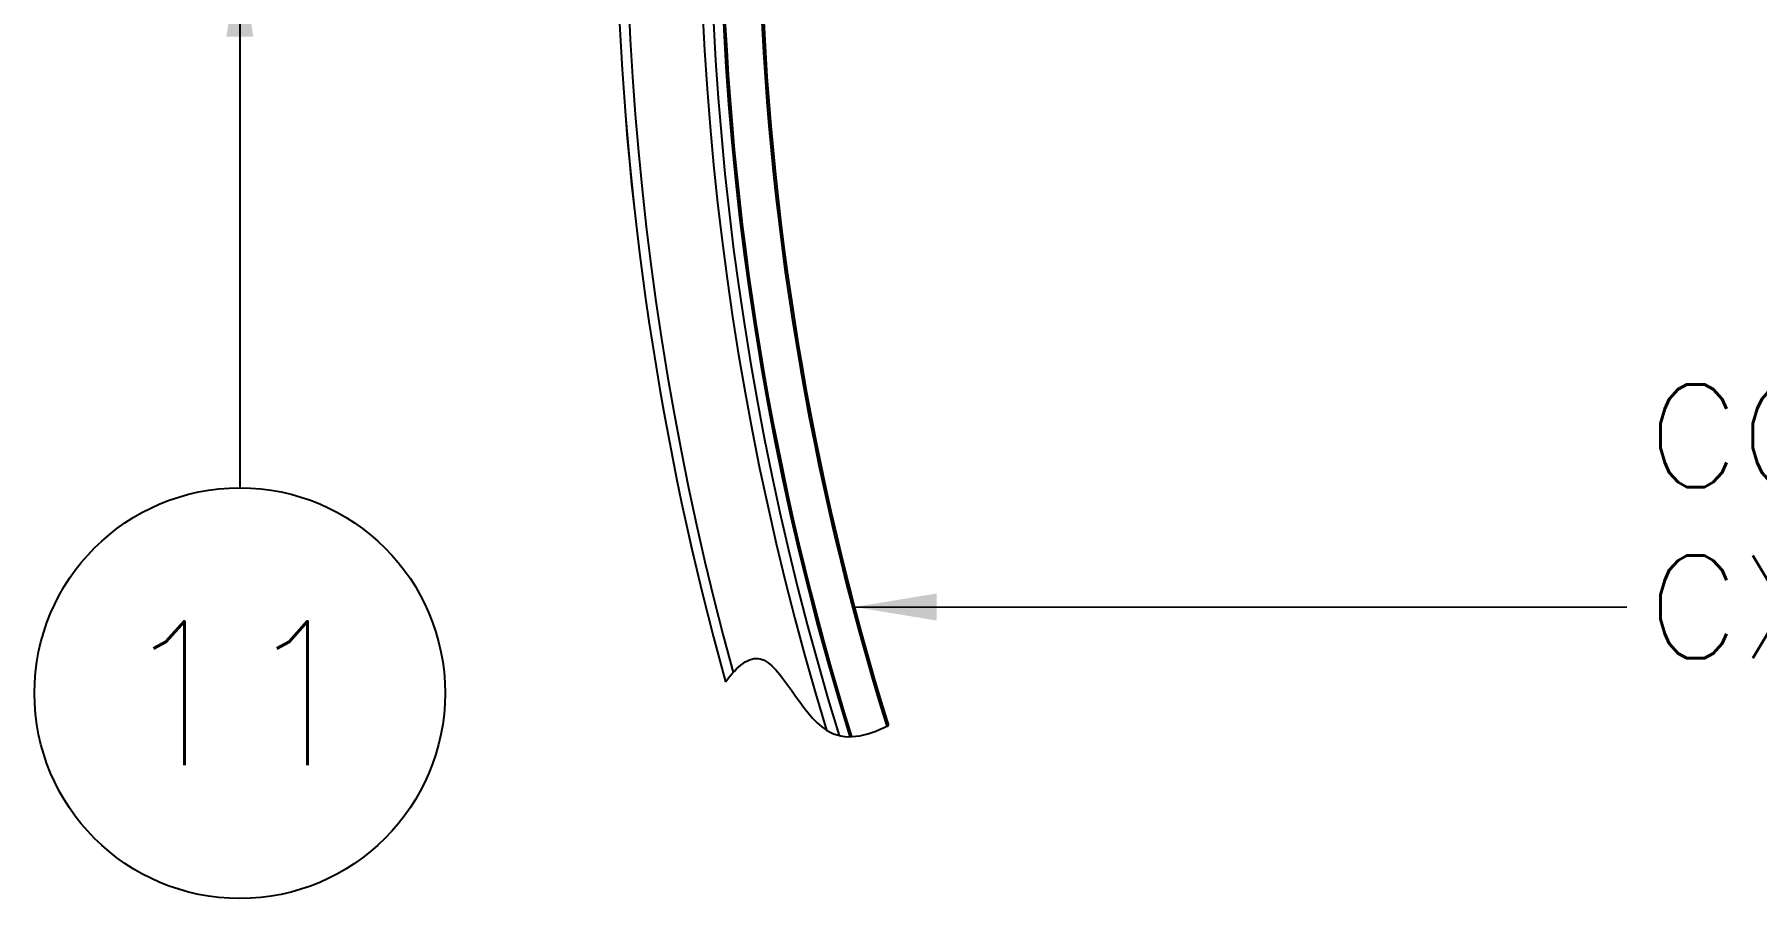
# Model space of a CAD drawing. Header units: metres. Extents: x 0 to 21025, y 0 to 14850.
# Drawn here: x 5517 to 6565, y 8472 to 8998 of the extents above; entities that cross this region are included whole.
import ezdxf
from ezdxf.enums import TextEntityAlignment as Align

# ---------------------------------------------------------------- set-up
doc = ezdxf.new("R2010")
doc.units = ezdxf.units.M
doc.header["$LTSCALE"] = 25
for name, color, linetype in [('GSB', 7, 'Continuous'), ('SDM', 7, 'Continuous'), ('SL1', 8, 'Continuous')]:
    doc.layers.add(name, color=color, linetype=linetype)
doc.styles.add('R140', font='simplex.shx', dxfattribs={"height": 3.5})
doc.styles.add('ROMANS', font='ROMANS.SHX')
doc.dimstyles.new('25___1-25', dxfattribs={"dimscale": 25, "dimtxt": 2.5, "dimasz": 2, "dimexe": 1.5, "dimexo": 1, "dimgap": 0.5, "dimtad": 1, "dimzin": 12, "dimtxsty": 'ROMANS', "dimcen": 0, "dimclrd": 256, "dimclre": 256, "dimclrt": 3, "dimazin": 3, "dimtfac": 1, "dimtmove": 0, "dimatfit": 0, "dimfxl": 1, "dimlwd": -1, "dimlwe": -1, "dimarcsym": 0})

# ---------------------------------------------------------------- blocks, each defined once
blk = doc.blocks.new('INDICACAO_EIXO')
at = {"layer": 'GSB', "color": 3}
blk.add_circle((0, 0), 5, dxfattribs=at)

msp = doc.modelspace()

# ---------------------------------------------------------------- linework, layer by layer
at = {"layer": 'SDM'}
msp.add_open_spline([(5937.574, 8603.956), (5944.796, 8613.47), (5965.259, 8630.958), (5991.479, 8563.23), (6023.053, 8570.503), (6036.774, 8577.41)], degree=3, knots=[25.65304538, 25.65304538, 25.65304538, 25.65304538, 57.12649198, 116.48200077, 157.73704695, 157.73704695, 157.73704695, 157.73704695], dxfattribs=at)
at = {"layer": 'SL1'}
for radius, start, end in [(1815.5, 149.15062, 195.405213), (1770.7, 148.748969, 196.991383), (1764.35, 149.040337, 197.163636), (1758.35, 149.333401, 197.2484), (1757.277, 181.393017, 197.258337), (1821.509, 181.423962, 195.537553), (1821.5, 181.42397, 195.537331), (1758, 181.475415, 197.251789), (1758, 181.475415, 197.251789), (1735, 181.494979, 197.267336), (1733.83, 181.495987, 197.261114)]:
    msp.add_arc((7692.517, 9091.884), radius, start, end, dxfattribs=at)

# ---------------------------------------------------------------- block references
at = {"layer": 'GSB'}
ref = msp.add_blockref('INDICACAO_EIXO', (5641.89, 8597.009), dxfattribs=dict(at, xscale=24.99999999999972, yscale=24.99999999999972, zscale=24.99999999999972))
ref.add_attrib('EIXO', '11', dxfattribs={"color": 4, "height": 87.5, "style": 'R140'}).set_placement((5641.89, 8597.009), align=Align.MIDDLE_CENTER)

# ---------------------------------------------------------------- texts
at = {"layer": 'SDM', "color": 3, "insert": (6498.735, 8618.234), "char_height": 62.5, "attachment_point": 7, "style": 'ROMANS'}
msp.add_mtext('COSTADO DA CAIXA \\PCX-2307SA-09', dxfattribs=at)

# ---------------------------------------------------------------- leaders
at = {"layer": 'SDM'}
msp.add_leader([(5641.956, 9046.619), (5641.89, 8722.009)], dimstyle='25___1-25', override={"dimgap": 0.5, "dimtad": 0}, dxfattribs=at)
at = {"layer": 'SDM', "annotation_type": 0, "has_hookline": 1, "hookline_direction": 0, "text_width": 898.81}
msp.add_leader([(6016.09, 8649.436), (6486.235, 8649.484)], dimstyle='25___1-25', override={"dimgap": 0.5, "dimtad": 0}, dxfattribs=at)

doc.saveas('drawing.dxf')
